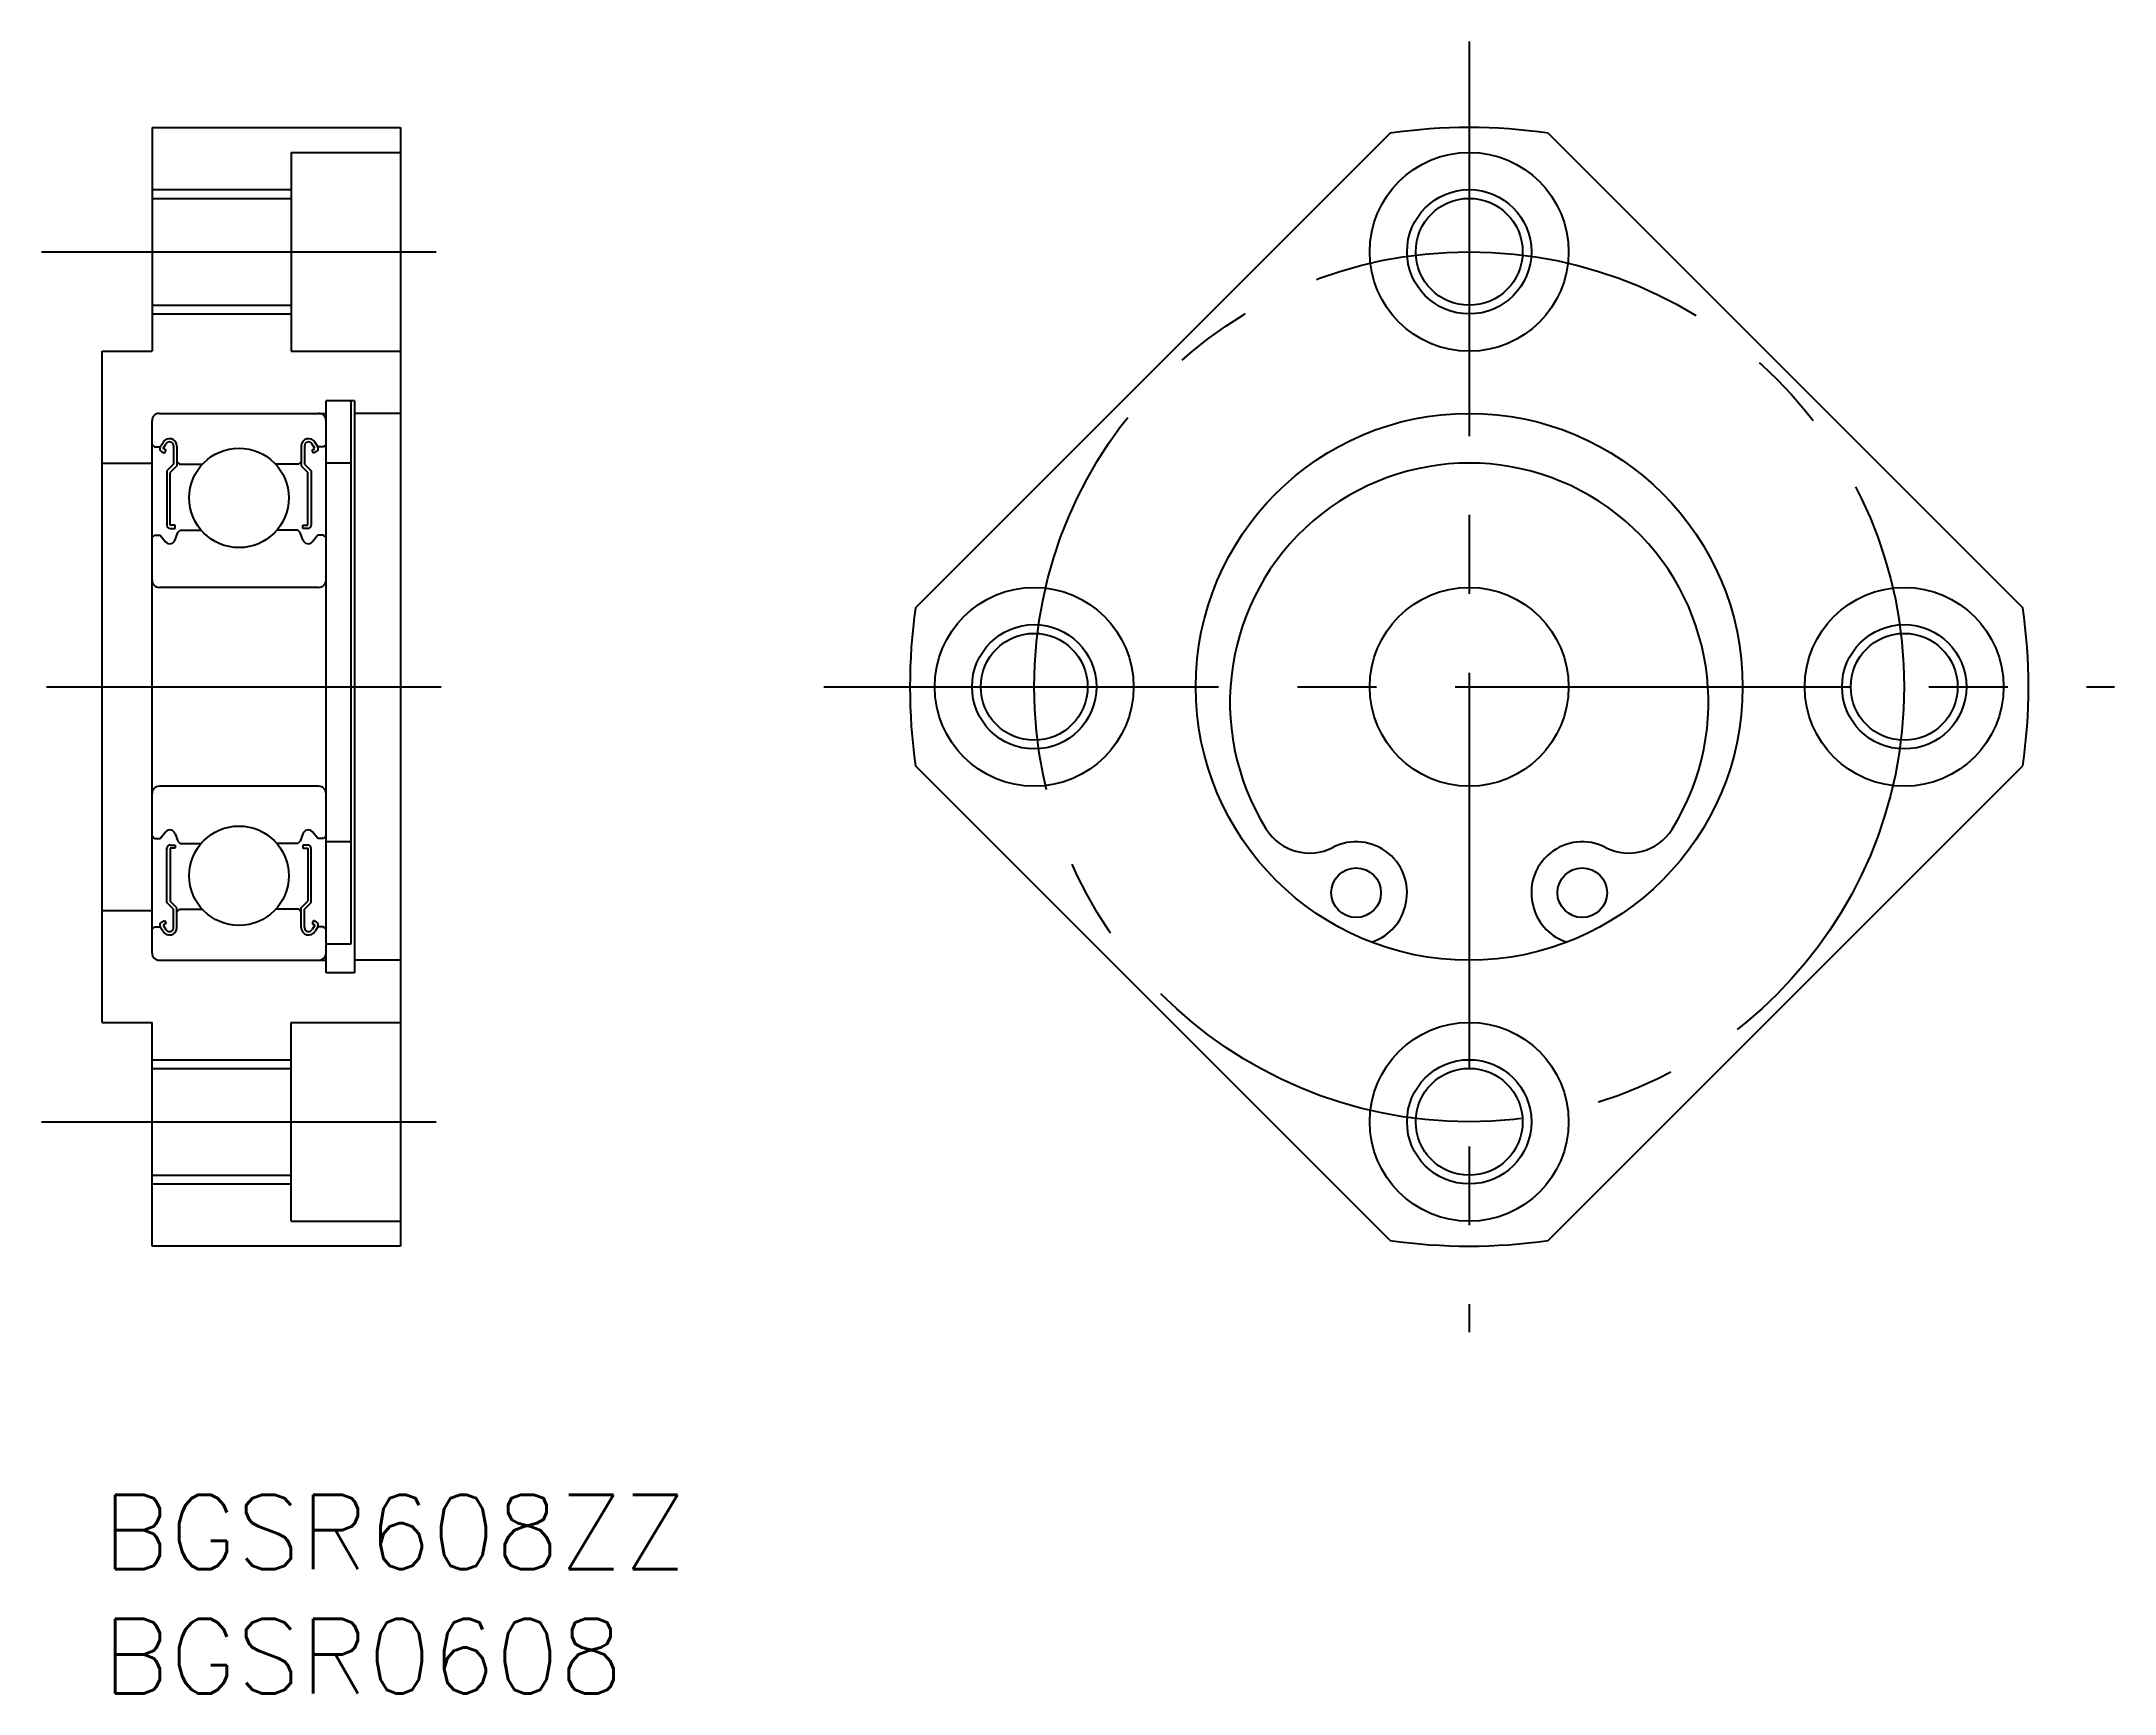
# Model space of a CAD drawing. Extents: x -2.4 to 81, y -8 to 58.5.
import ezdxf

# ---------------------------------------------------------------- set-up
doc = ezdxf.new("R2010")
doc.units = 0
doc.header["$LTSCALE"] = 0.5
doc.linetypes.add('CENTER', pattern=[50.8, 31.75, -6.35, 6.35, -6.35])
for name, color, linetype in [('MSM_CENTER', 1, 'CENTER'), ('MSM_CONTINUOUS', 7, 'CONTINUOUS'), ('MSM_NARROW', 5, 'CONTINUOUS'), ('MSM_PART_NUMBER', 7, 'CONTINUOUS')]:
    doc.layers.add(name, color=color, linetype=linetype)
doc.styles.get("Standard").update_dxf_attribs({"font": 'txt.shx', "height": 3, "bigfont": 'bigfont.shx'})

# ---------------------------------------------------------------- blocks, each defined once
blk = doc.blocks.new('*U3')
at = {"layer": 'MSM_PART_NUMBER'}
blk.add_text('BGSR608ZZ', height=3, dxfattribs=at).set_placement((0, -3))
blk = doc.blocks.new('*U4')
at = {"layer": 'MSM_PART_NUMBER'}
blk.add_text('BGSR0608', height=3, dxfattribs=at).set_placement((0, -8))

msp = doc.modelspace()

# ---------------------------------------------------------------- linework, layer by layer
at = {"layer": 'MSM_CENTER'}
for p, q in [((54.99, 58.462), (54.99, 6.538)), ((-2.448, 50), (13.719, 50)), ((-2.239, 32.5), (15.571, 32.5)), ((29.029, 32.5), (80.952, 32.5)), ((-2.448, 15), (13.719, 15))]:
    msp.add_line(p, q, dxfattribs=at)
msp.add_circle((54.99, 32.5), 17.5, dxfattribs=at)
at = {"layer": 'MSM_CONTINUOUS'}
for p, q in [((2, 55), (2, 46)), ((2, 55), (12, 55)), ((12, 55), (12, 10)), ((51.808, 54.774), (32.716, 35.682)), ((58.172, 54.774), (77.264, 35.682)), ((7.6, 54), (7.6, 46)), ((7.6, 54), (12, 54)), ((2, 52.15), (7.6, 52.15)), ((2, 47.85), (7.6, 47.85)), ((0, 19), (0, 46)), ((0, 46), (2, 46)), ((7.6, 46), (12, 46)), ((2.3, 43.5), (9, 43.5)), ((9, 21), (9, 44)), ((10.15, 44), (9, 44)), ((10, 44), (10, 22.144)), ((10.15, 44), (10.15, 21)), ((12, 43.5), (10.15, 43.5)), ((2, 21.8), (2, 43.2)), ((2, 42.25), (2.1, 42.15)), ((2.1, 42.15), (2.333, 42.15)), ((2.333, 42.15), (2.442, 42.334)), ((2.382, 41.968), (2.498, 41.901)), ((2.449, 42.083), (2.558, 42.267)), ((2.564, 42.017), (2.449, 42.083)), ((2.498, 41.901), (2.564, 42.017)), ((2.867, 42.184), (2.867, 41.45)), ((3, 42.184), (3, 41.395)), ((8, 42.184), (8, 41.395)), ((8.133, 42.184), (8.133, 41.45)), ((8.436, 42.017), (8.551, 42.083)), ((8.502, 41.901), (8.436, 42.017)), ((8.551, 42.083), (8.442, 42.267)), ((8.618, 41.968), (8.502, 41.901)), ((8.667, 42.15), (8.558, 42.334)), ((8.9, 42.15), (8.667, 42.15)), ((9, 42.25), (8.9, 42.15)), ((0, 41.5), (2, 41.5)), ((2.867, 41.45), (2.6, 41.183)), ((2.6, 41.183), (2.6, 38.998)), ((3, 41.395), (2.733, 41.128)), ((2.733, 38.998), (2.733, 41.128)), ((3, 41.55), (3.1, 41.45)), ((3.1, 41.45), (4.024, 41.45)), ((7.9, 41.45), (6.976, 41.45)), ((8, 41.55), (7.9, 41.45)), ((8, 41.395), (8.267, 41.128)), ((8.133, 41.45), (8.4, 41.183)), ((8.267, 38.998), (8.267, 41.128)), ((8.4, 41.183), (8.4, 38.998)), ((10, 41.5), (9, 41.5)), ((2, 38.5), (2.1, 38.6)), ((2.1, 38.6), (2.333, 38.6)), ((2.333, 38.6), (2.548, 38.338)), ((2.933, 38.998), (2.733, 38.998)), ((2.733, 38.865), (2.933, 38.865)), ((2.933, 38.865), (2.933, 38.998)), ((2.933, 38.417), (3.038, 38.706)), ((3.038, 38.706), (3.138, 38.8)), ((3.138, 38.8), (3.98, 38.8)), ((7.861, 38.8), (7.02, 38.8)), ((7.961, 38.706), (7.861, 38.8)), ((8.067, 38.417), (7.961, 38.706)), ((8.067, 38.865), (8.067, 38.998)), ((8.067, 38.998), (8.267, 38.998)), ((8.267, 38.865), (8.067, 38.865)), ((8.667, 38.6), (8.452, 38.338)), ((8.9, 38.6), (8.667, 38.6)), ((9, 38.5), (8.9, 38.6)), ((8.7, 36.5), (2.3, 36.5)), ((51.808, 10.226), (32.716, 29.318)), ((58.172, 10.226), (77.264, 29.318)), ((8.7, 28.5), (2.3, 28.5)), ((2, 26.5), (2.1, 26.4)), ((2.1, 26.4), (2.333, 26.4)), ((2.333, 26.4), (2.548, 26.662)), ((2.6, 23.817), (2.6, 26.002)), ((2.733, 26.135), (2.933, 26.135)), ((2.733, 26.002), (2.733, 23.872)), ((2.933, 26.002), (2.733, 26.002)), ((2.933, 26.583), (3.038, 26.294)), ((2.933, 26.135), (2.933, 26.002)), ((3.038, 26.294), (3.138, 26.2)), ((3.138, 26.2), (3.98, 26.2)), ((7.861, 26.2), (7.02, 26.2)), ((7.961, 26.294), (7.861, 26.2)), ((8.067, 26.583), (7.961, 26.294)), ((8.067, 26.135), (8.067, 26.002)), ((8.267, 26.135), (8.067, 26.135)), ((8.067, 26.002), (8.267, 26.002)), ((8.267, 26.002), (8.267, 23.872)), ((8.4, 23.817), (8.4, 26.002)), ((8.667, 26.4), (8.452, 26.662)), ((8.9, 26.4), (8.667, 26.4)), ((9, 26.5), (8.9, 26.4)), ((10, 26.267), (9, 26.267)), ((0, 23.5), (2, 23.5)), ((2.867, 23.55), (2.6, 23.817)), ((3, 23.605), (2.733, 23.872)), ((2.867, 22.816), (2.867, 23.55)), ((3, 22.816), (3, 23.605)), ((3, 23.45), (3.1, 23.55)), ((3.1, 23.55), (4.024, 23.55)), ((7.9, 23.55), (6.976, 23.55)), ((8, 23.45), (7.9, 23.55)), ((8, 23.605), (8.267, 23.872)), ((8, 22.816), (8, 23.605)), ((8.133, 23.55), (8.4, 23.817)), ((8.133, 22.816), (8.133, 23.55)), ((52.391, 23.584), (52.408, 23.644)), ((57.572, 23.644), (57.59, 23.584)), ((2, 22.75), (2.1, 22.85)), ((2.1, 22.85), (2.333, 22.85)), ((2.333, 22.85), (2.442, 22.666)), ((2.382, 23.032), (2.498, 23.099)), ((2.564, 22.983), (2.449, 22.917)), ((2.449, 22.917), (2.558, 22.733)), ((2.498, 23.099), (2.564, 22.983)), ((8.502, 23.099), (8.436, 22.983)), ((8.436, 22.983), (8.551, 22.917)), ((8.551, 22.917), (8.442, 22.733)), ((8.618, 23.032), (8.502, 23.099)), ((8.667, 22.85), (8.558, 22.666)), ((8.9, 22.85), (8.667, 22.85)), ((9, 22.75), (8.9, 22.85)), ((10, 22.144), (9, 22.144)), ((2.3, 21.5), (9, 21.5)), ((10.15, 21), (9, 21)), ((12, 21.5), (10.15, 21.5)), ((0, 19), (2, 19)), ((2, 10), (2, 19)), ((7.6, 11), (7.6, 19)), ((7.6, 19), (12, 19)), ((2, 17.15), (7.6, 17.15)), ((2, 12.85), (7.6, 12.85)), ((7.6, 11), (12, 11)), ((12, 10), (2, 10))]:
    msp.add_line(p, q, dxfattribs=at)
for centre, radius in [((54.99, 50), 4), ((54.99, 50), 2.15), ((54.99, 32.5), 11), ((5.5, 40.1), 2), ((37.49, 32.5), 4), ((54.99, 32.5), 4), ((72.49, 32.5), 4), ((37.49, 32.5), 2.15), ((72.49, 32.5), 2.15), ((5.5, 24.9), 2), ((50.44, 24.217), 1), ((59.54, 24.217), 1), ((54.99, 15), 4), ((54.99, 15), 2.15)]:
    msp.add_circle(centre, radius, dxfattribs=at)
for centre, radius, start, end in [((54.99, 32.5), 22.5, 81.8699, 98.1301), ((2.3, 43.2), 0.3, 90, 180), ((8.7, 43.2), 0.3, 0, 90), ((2.449, 42.083), 0.133, 149.9969, 240.00125), ((2.701, 42.184), 0.299, 0, 150.00017), ((2.701, 42.184), 0.166, 0, 150.00436), ((8.299, 42.184), 0.299, 29.99983, 180), ((8.299, 42.184), 0.166, 29.99564, 180), ((8.551, 42.083), 0.133, 299.99875, 30.0031), ((54.99, 31.875), 9.625, 328.02231, 211.97769), ((2.719, 38.481), 0.224, 220.00096, 343.1517), ((2.733, 38.998), 0.133, 180.00005, 270.00003), ((8.281, 38.481), 0.224, 196.8483, 319.99904), ((8.267, 38.998), 0.133, 269.99997, 359.99995), ((2.3, 36.8), 0.3, 180, 270), ((8.7, 36.8), 0.3, 270, 0), ((54.99, 32.5), 22.5, 171.8699, 188.1301), ((54.99, 32.5), 22.5, 351.8699, 8.1301), ((2.3, 28.2), 0.3, 90, 180), ((8.7, 28.2), 0.3, 0, 90), ((2.719, 26.519), 0.224, 16.8483, 139.99904), ((8.281, 26.519), 0.224, 40.00096, 163.1517), ((48.565, 27.863), 2.05, 211.97769, 297.22239), ((61.416, 27.863), 2.05, 242.77761, 328.02231), ((2.733, 26.002), 0.133, 89.99997, 179.99995), ((8.267, 26.002), 0.133, 0.00005, 90.00003), ((50.44, 24.217), 2.05, 343.74665, 117.22239), ((59.54, 24.217), 2.05, 62.77761, 196.25335), ((50.471, 24.144), 2, 286.84888, 343.74665), ((59.51, 24.144), 2, 196.25335, 253.15112), ((2.449, 22.917), 0.133, 119.99875, 210.0031), ((2.701, 22.816), 0.299, 209.99983, 0), ((2.701, 22.816), 0.166, 209.99564, 0), ((8.299, 22.816), 0.299, 180, 330.00017), ((8.299, 22.816), 0.166, 180, 330.00436), ((8.551, 22.917), 0.133, 329.9969, 60.00125), ((2.3, 21.8), 0.3, 180, 270), ((8.7, 21.8), 0.3, 270, 0), ((54.99, 32.5), 22.5, 261.8699, 278.1301)]:
    msp.add_arc(centre, radius, start, end, dxfattribs=at)
at = {"layer": 'MSM_NARROW'}
for p, q in [((2, 52.5), (7.6, 52.5)), ((2, 47.5), (7.6, 47.5)), ((2, 17.5), (7.6, 17.5)), ((2, 12.5), (7.6, 12.5))]:
    msp.add_line(p, q, dxfattribs=at)
for centre in [(54.99, 50), (37.49, 32.5), (72.49, 32.5), (54.99, 15)]:
    msp.add_circle(centre, 2.5, dxfattribs=at)

# ---------------------------------------------------------------- block references
at = {"layer": 'MSM_CONTINUOUS'}
for name in ['*U3', '*U4']:
    msp.add_blockref(name, (0, 0), dxfattribs=at)

doc.saveas('drawing.dxf')
